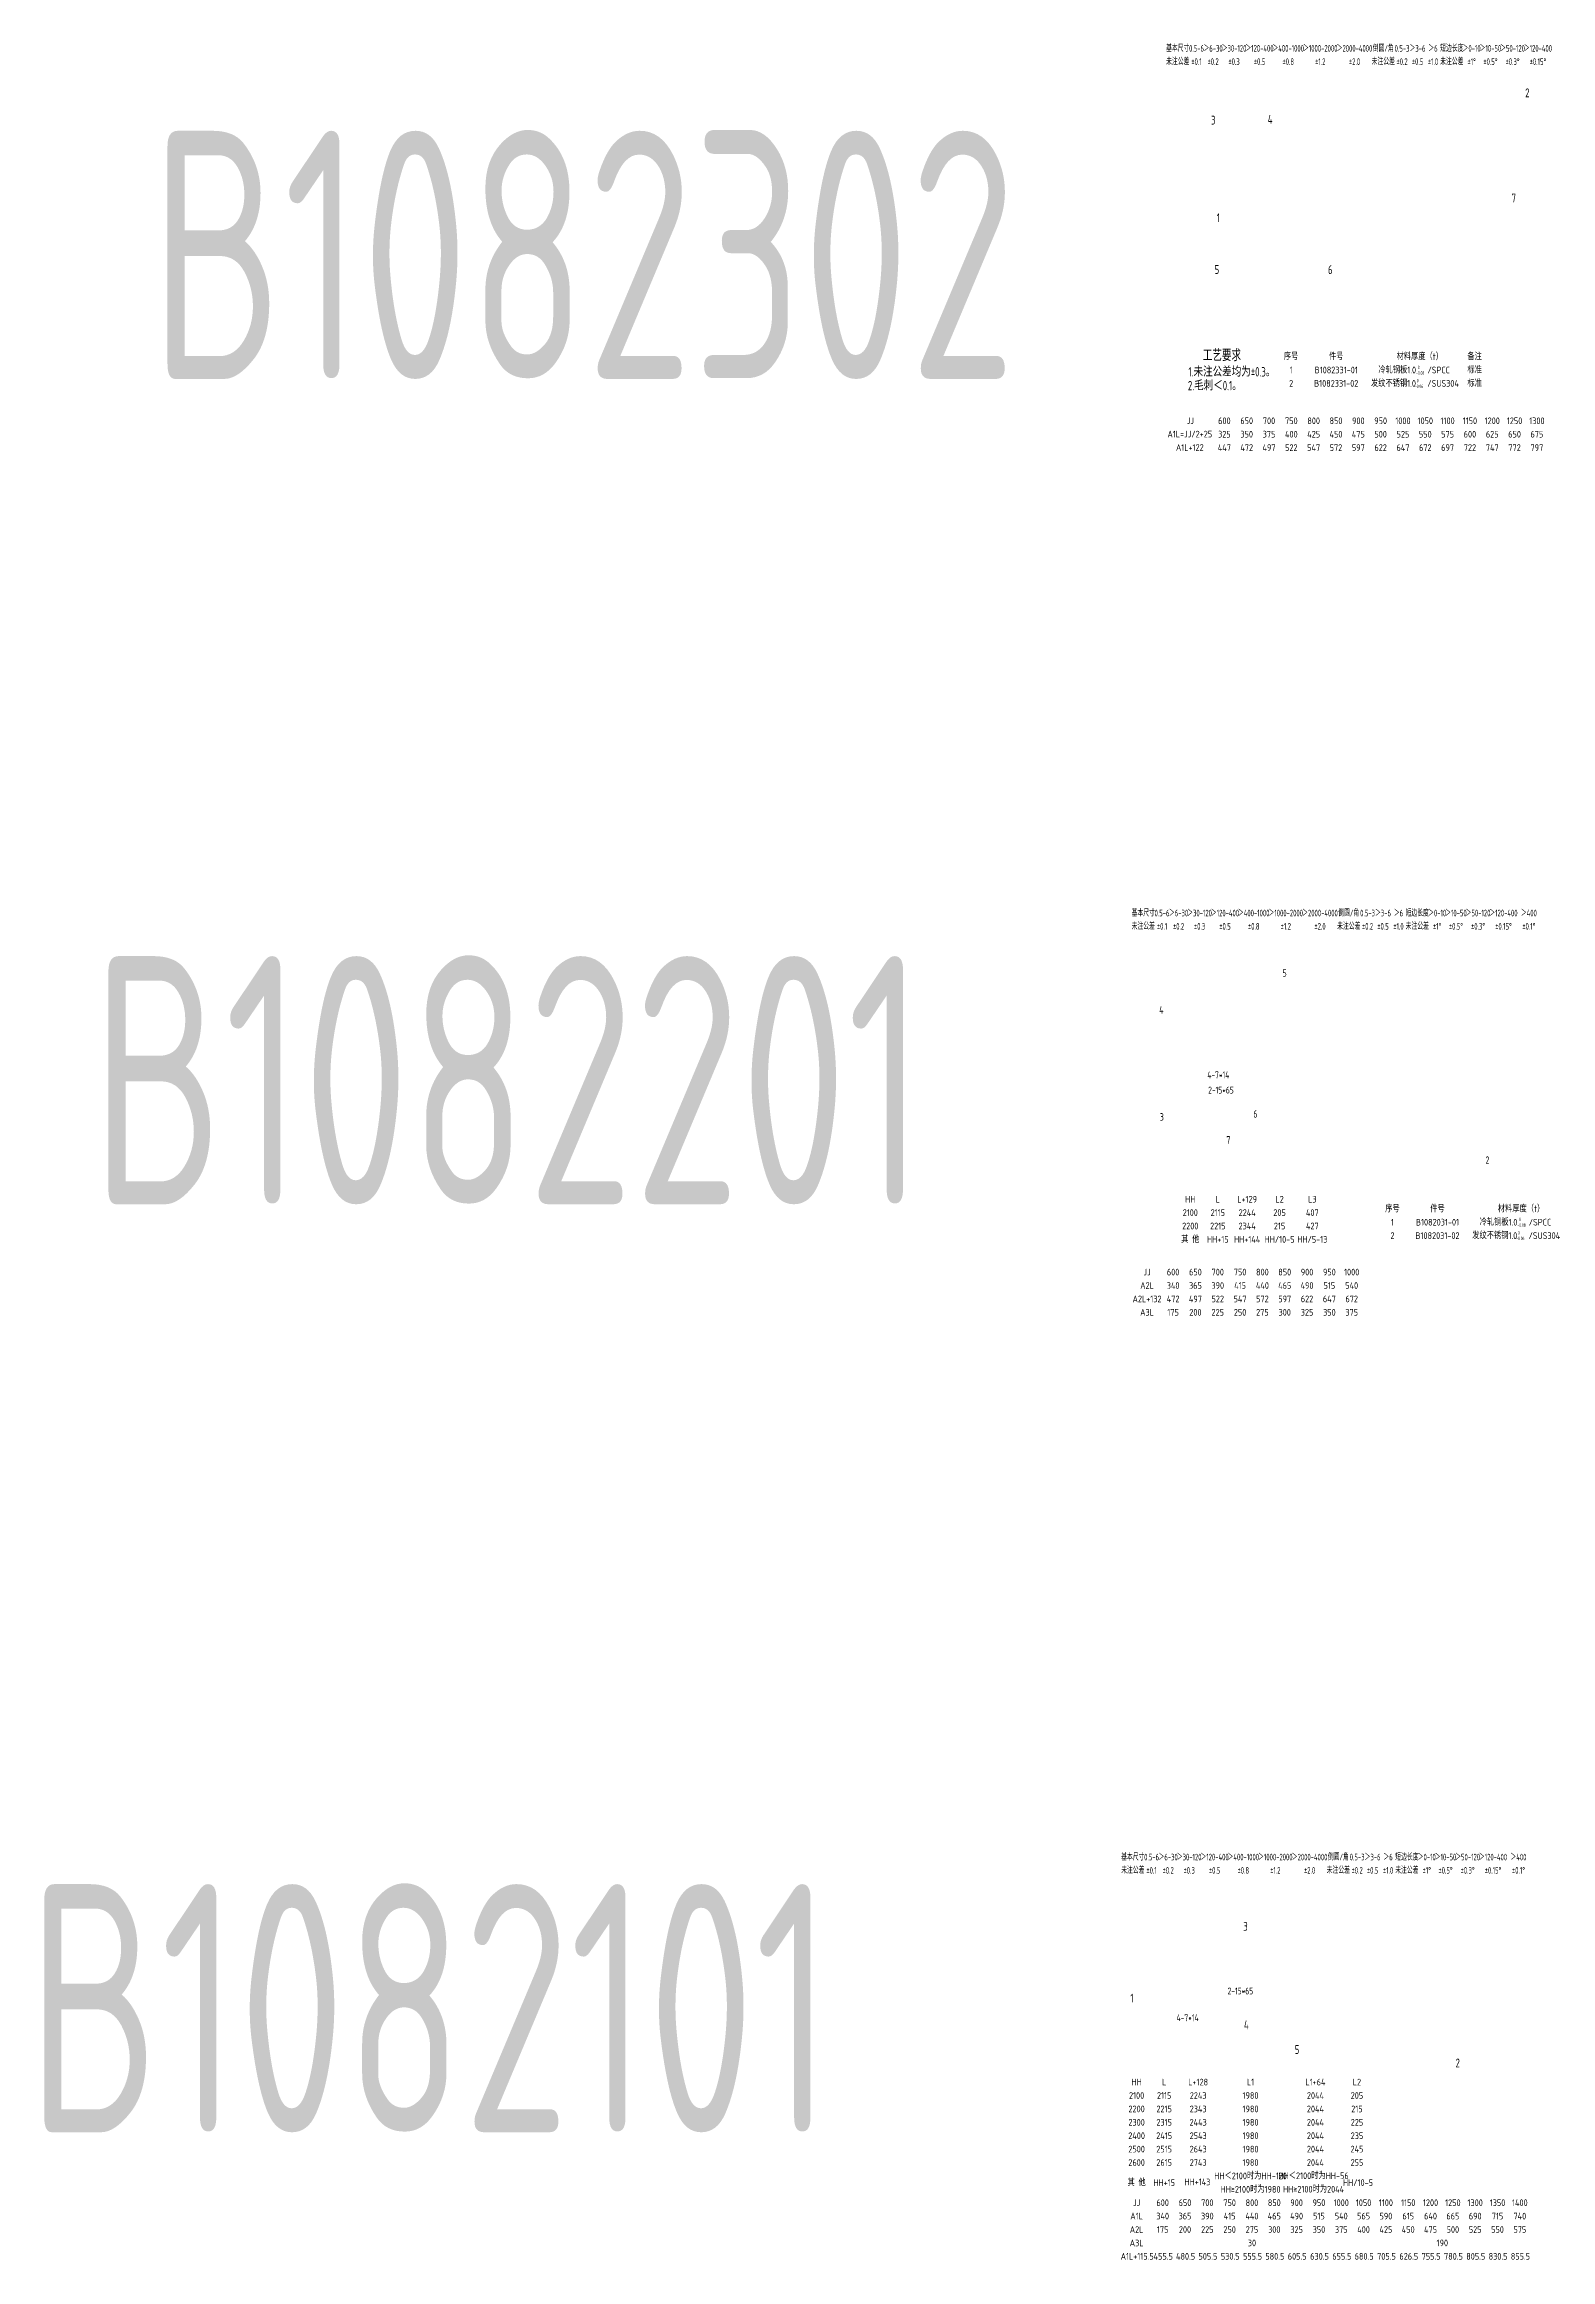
# Model space of a CAD drawing. Header units: inches. Extents: x 14216 to 120088, y -28810 to 23559.
# Drawn here: x 14291 to 20364, y -15523 to -6595 of the extents above; entities that cross this region are included whole.
import ezdxf
from ezdxf.enums import TextEntityAlignment as Align

# ---------------------------------------------------------------- set-up
doc = ezdxf.new("R2010")
doc.units = ezdxf.units.IN
doc.header["$LTSCALE"] = 0.3
doc.header["$MEASUREMENT"] = 0
for name, color, linetype in [('1粗实线', 4, 'Continuous'), ('2', 2, 'Continuous'), ('2细实线', 2, 'Continuous')]:
    doc.layers.add(name, color=color, linetype=linetype)
doc.layers.add('粗实线', color=7, linetype='Continuous', lineweight=30)
doc.styles.add('HZ', font='isocp2.shx', dxfattribs={"width": 0.7, "bigfont": 'hztxt.shx'})

msp = doc.modelspace()

# ---------------------------------------------------------------- texts
at = {"layer": '1粗实线', "color": 4, "style": 'HZ', "width": 0.8}
for s, p in [('2', (20261.5, -6808.5)), ('3', (18994.9, -6918.5)), ('4', (19223.5, -6915.2)), ('7', (20206.5, -7232.3)), ('1', (19018.2, -7311.9)), ('5', (19009.1, -7520.5)), ('6', (19466.4, -7521.2)), ('3', (19125, -14197.1)), ('1', (18669.6, -14486.4)), ('4', (19127.7, -14593.8)), ('5', (19332.2, -14693.4)), ('2', (19980.8, -14747.6))]:
    msp.add_text(s, height=35.6, dxfattribs=at).set_placement(p)
at = {"layer": '1粗实线', "color": 6, "char_height": 28, "attachment_point": 5, "style": 'HZ'}
for s, insert in [('\\A1;2-15*65', (19113.2, -14439.7)), ('\\A1;4-7*14', (18900.5, -14547.5))]:
    msp.add_mtext(s, dxfattribs=dict(at, insert=insert))
at = {"layer": '2', "style": 'HZ', "width": 0.8}
for s, p in [('序号', (19317.9, -7853.6)), ('件号', (19499.6, -7853.6)), ('材料厚度（t）', (19836.5, -7853.6)), ('备注', (20057.6, -7853.6)), ('1', (19317.9, -7907.6)), ('B1082331-01', (19499.6, -7907.6)), ('发纹不锈钢1.0   /SUS304 ', (19824.6, -7961.6)), ('冷轧钢板1.0   /SPCC', (19813.8, -7907.6)), ('标准', (20057.6, -7907.6)), ('标准', (20057.6, -7961.6)), ('2', (19317.9, -7961.6)), ('B1082331-02', (19499.6, -7961.6)), ('HH', (18911.2, -11249.1)), ('L', (19022.2, -11249.1)), ('L+129', (19140.5, -11249.1)), ('L2', (19271.2, -11249.1)), ('L3', (19403.2, -11249.1)), ('2100', (18911.2, -11303.1)), ('2115', (19022.2, -11303.1)), ('2244', (19140.5, -11303.1)), ('205', (19271.2, -11303.1)), ('407', (19403.2, -11303.1)), ('序号', (19726.3, -11287.7)), ('1', (19726.3, -11341.7)), ('B1082031-01', (19907.9, -11341.7)), ('件号', (19907.9, -11287.7)), ('冷轧钢板1.0   /SPCC', (20222.1, -11341.7)), ('材料厚度（t）', (20244.8, -11287.7)), ('其 他', (18911.2, -11411.1)), ('2200', (18911.2, -11357.1)), ('HH+15', (19022.2, -11411.1)), ('2215', (19022.2, -11357.1)), ('HH+144', (19140.5, -11411.1)), ('2344', (19140.5, -11357.1)), ('HH/10-5', (19271.2, -11411.1)), ('215', (19271.2, -11357.1)), ('HH/5-13', (19403.2, -11411.1)), ('427', (19403.2, -11357.1)), ('2', (19726.3, -11395.7)), ('B1082031-02', (19907.9, -11395.7)), ('发纹不锈钢1.0   /SUS304 ', (20232.9, -11395.7)), ('HH', (18694.9, -14806.9)), ('L', (18805.9, -14806.9)), ('L+128', (18943, -14806.9)), ('L1', (19154.2, -14806.9)), ('L1+64', (19415.8, -14806.9)), ('L2', (19583.2, -14806.9)), ('2200', (18694.9, -14914.9)), ('2100', (18694.9, -14860.9)), ('2215', (18805.9, -14914.9)), ('2115', (18805.9, -14860.9)), ('2343', (18943, -14914.9)), ('2243', (18943, -14860.9)), ('1980', (19154.2, -14860.9)), ('1980', (19154.2, -14914.9)), ('2044', (19415.8, -14860.9)), ('2044', (19415.8, -14914.9)), ('205', (19583.2, -14860.9)), ('215', (19583.2, -14914.9)), ('2300', (18694.9, -14968.9)), ('2315', (18805.9, -14968.9)), ('2443', (18943, -14968.9)), ('1980', (19154.2, -14968.9)), ('2044', (19415.8, -14968.9)), ('225', (19583.2, -14968.9)), ('2400', (18694.9, -15022.9)), ('2500', (18694.9, -15076.9)), ('2415', (18805.9, -15022.9)), ('2515', (18805.9, -15076.9)), ('2543', (18943, -15022.9)), ('2643', (18943, -15076.9)), ('1980', (19154.2, -15022.9)), ('1980', (19154.2, -15076.9)), ('2044', (19415.8, -15022.9)), ('2044', (19415.8, -15076.9)), ('245', (19583.2, -15076.9)), ('235', (19583.2, -15022.9)), ('2600', (18694.9, -15130.9)), ('2615', (18805.9, -15130.9)), ('2743', (18943, -15130.9)), ('HH＜2100时为HH-120', (19154.2, -15184.9)), ('1980', (19154.2, -15130.9)), ('HH＜2100时为HH-56', (19408.4, -15184.4)), ('2044', (19415.8, -15130.9)), ('255', (19583.2, -15130.9)), ('其 他', (18694.9, -15211.9)), ('HH+15', (18805.9, -15211.9)), ('HH+143', (18939.9, -15209)), ('HH≥2100时为1980', (19154.2, -15238.9)), ('HH≥2100时为2044', (19408.4, -15238.4)), ('HH/10-5', (19587.3, -15211.9))]:
    msp.add_text(s, height=27, dxfattribs=at).set_placement(p, align=Align.MIDDLE_CENTER)
at = {"layer": '2', "color": 6, "style": 'HZ', "width": 0.75}
for s, p in [('1.未注公差均为±0.3。', (18904, -7933.9)), ('2.毛刺＜0.1。', (18901.8, -7989.3))]:
    msp.add_text(s, height=38, dxfattribs=at).set_placement(p)
at = {"layer": '2', "color": 4, "style": 'HZ', "width": 0.7}
for s, p in [('5', (19283.1, -10352.8)), ('4', (18785.7, -10501.3)), ('6', (19165.3, -10920.6)), ('3', (18788.2, -10932.4)), ('7', (19056.6, -11024.9)), ('2', (20101.4, -11106.4))]:
    msp.add_text(s, height=30, dxfattribs=at).set_placement(p)
at = {"layer": '2', "color": 6, "attachment_point": 5, "style": 'HZ'}
for s, insert, char_height in [('\\A1;B1082302', (16464.5, -7443.6), 1000), ('\\A1;B1082201', (16162.4, -10769.4), 1000), ('\\A1;4-7*14', (19024.3, -10748.3), 28), ('\\A1;2-15*65', (19035, -10809.3), 28), ('\\A1;B1082101', (15846.6, -14509), 1000)]:
    msp.add_mtext(s, dxfattribs=dict(at, insert=insert, char_height=char_height))
at = {"layer": '2', "char_height": 13.73, "attachment_point": 1, "style": 'HZ'}
for s, insert in [(' 0\\P-0.06', (19817.3, -7943.3)), (' 0\\P-0.08', (19821.9, -7889.8)), (' 0\\P-0.08', (20230.2, -11323.8)), (' 0\\P-0.06', (20225.6, -11377.4))]:
    msp.add_mtext(s, dxfattribs=dict(at, insert=insert))
at = {"layer": '2细实线', "linetype": 'ByBlock', "style": 'HZ', "width": 0.65}
for s, p in [('基本尺寸', (18860.6, -6611.4)), ('0.5-6', (18936.4, -6611.4)), ('＞6-30', (19003.2, -6611.4)), ('＞30-120', (19087.8, -6611.4)), ('＞120-400', (19190.3, -6611.4)), ('＞400-1000', (19306.1, -6611.4)), ('＞1000-2000', (19435.3, -6611.4)), ('＞2000-4000', (19573.4, -6611.4)), ('倒圆/角', (19689.2, -6611.4)), ('0.5-3', (19765, -6611.4)), ('＞3-6', (19827.4, -6611.4)), ('＞6', (19889.7, -6611.4)), ('短边长度', (19965.5, -6611.4)), ('＞0-10', (20045.6, -6611.4)), ('＞10-50', (20121.4, -6611.4)), ('＞50-120', (20210.5, -6611.4)), ('＞120-400', (20312.9, -6611.4)), ('未注公差', (18860.6, -6664.9)), ('%%p0.1', (18936.4, -6664.9)), ('%%p0.2', (19003.2, -6664.9)), ('%%p0.3', (19087.8, -6664.9)), ('%%p0.5', (19190.3, -6664.9)), ('%%p0.8', (19306.1, -6664.9)), ('%%p1.2', (19435.3, -6664.9)), ('%%p2.0', (19573.4, -6664.9)), ('未注公差', (19689.2, -6664.9)), ('%%p0.2', (19765, -6664.9)), ('%%p0.5', (19827.4, -6664.9)), ('%%p1.0', (19889.7, -6664.9)), ('未注公差', (19965.5, -6664.9)), ('%%p1%%d', (20045.6, -6664.9)), ('%%p0.5%%d', (20121.4, -6664.9)), ('%%p0.3%%d', (20210.5, -6664.9)), ('%%p0.15%%d', (20312.9, -6664.9)), ('基本尺寸', (18721.5, -10095.9)), ('0.5-6', (18797.3, -10095.9)), ('＞6-30', (18864.1, -10095.9)), ('＞30-120', (18948.7, -10095.9)), ('＞120-400', (19051.2, -10095.9)), ('＞400-1000', (19167, -10095.9)), ('＞1000-2000', (19296.2, -10095.9)), ('＞2000-4000', (19434.3, -10095.9)), ('倒圆/角', (19550.2, -10095.9)), ('0.5-3', (19625.9, -10095.9)), ('＞3-6', (19688.3, -10095.9)), ('＞6', (19750.6, -10095.9)), ('短边长度', (19826.4, -10095.9)), ('＞0-10', (19906.6, -10095.9)), ('＞10-50', (19982.3, -10095.9)), ('＞50-120', (20071.4, -10095.9)), ('＞120-400', (20173.9, -10095.9)), ('＞400', (20276.3, -10095.9)), ('未注公差', (18721.5, -10149.4)), ('%%p0.1', (18797.3, -10149.4)), ('%%p0.2', (18864.1, -10149.4)), ('%%p0.3', (18948.7, -10149.4)), ('%%p0.5', (19051.2, -10149.4)), ('%%p0.8', (19167, -10149.4)), ('%%p1.2', (19296.2, -10149.4)), ('%%p2.0', (19434.3, -10149.4)), ('未注公差', (19550.2, -10149.4)), ('%%p0.2', (19625.9, -10149.4)), ('%%p0.5', (19688.3, -10149.4)), ('%%p1.0', (19750.6, -10149.4)), ('未注公差', (19826.4, -10149.4)), ('%%p1%%d', (19906.6, -10149.4)), ('%%p0.5%%d', (19982.3, -10149.4)), ('%%p0.3%%d', (20071.4, -10149.4)), ('%%p0.15%%d', (20173.9, -10149.4)), ('%%p0.1%%d', (20276.3, -10149.4)), ('基本尺寸', (18679.5, -13900.1)), ('0.5-6', (18755.2, -13900.1)), ('＞6-30', (18822, -13900.1)), ('＞30-120', (18906.7, -13900.1)), ('＞120-400', (19009.2, -13900.1)), ('＞400-1000', (19125, -13900.1)), ('＞1000-2000', (19254.2, -13900.1)), ('＞2000-4000', (19392.3, -13900.1)), ('倒圆/角', (19508.1, -13900.1)), ('0.5-3', (19583.9, -13900.1)), ('＞3-6', (19646.2, -13900.1)), ('＞6', (19708.6, -13900.1)), ('短边长度', (19784.3, -13900.1)), ('＞0-10', (19864.5, -13900.1)), ('＞10-50', (19940.3, -13900.1)), ('＞50-120', (20029.4, -13900.1)), ('＞120-400', (20131.8, -13900.1)), ('＞400', (20234.3, -13900.1)), ('未注公差', (18679.5, -13953.5)), ('%%p0.1', (18755.2, -13953.5)), ('%%p0.2', (18822, -13953.5)), ('%%p0.3', (18906.7, -13953.5)), ('%%p0.5', (19009.2, -13953.5)), ('%%p0.8', (19125, -13953.5)), ('%%p1.2', (19254.2, -13953.5)), ('%%p2.0', (19392.3, -13953.5)), ('未注公差', (19508.1, -13953.5)), ('%%p0.2', (19583.9, -13953.5)), ('%%p0.5', (19646.2, -13953.5)), ('%%p1.0', (19708.6, -13953.5)), ('未注公差', (19784.3, -13953.5)), ('%%p1%%d', (19864.5, -13953.5)), ('%%p0.5%%d', (19940.3, -13953.5)), ('%%p0.3%%d', (20029.4, -13953.5)), ('%%p0.15%%d', (20131.8, -13953.5)), ('%%p0.1%%d', (20234.3, -13953.5))]:
    msp.add_text(s, height=26.73, dxfattribs=at).set_placement(p, align=Align.MIDDLE_CENTER)
at = {"layer": '2细实线', "style": 'HZ', "width": 0.8}
for s, p in [('JJ', (18911.4, -8112.3)), ('600', (19048.7, -8112.3)), ('650', (19138.7, -8112.3)), ('700', (19228.7, -8112.3)), ('750', (19318.7, -8112.3)), ('800', (19408.7, -8112.3)), ('850', (19498.7, -8112.3)), ('900', (19588.7, -8112.3)), ('950', (19678.7, -8112.3)), ('1000', (19768.7, -8112.3)), ('1050', (19858.7, -8112.3)), ('1100', (19948.7, -8112.3)), ('1150', (20038.7, -8112.3)), ('1200', (20128.7, -8112.3)), ('1250', (20218.7, -8112.3)), ('1300', (20308.7, -8112.3)), ('A1L=JJ/2+25', (18909.3, -8165.9)), ('A1L+122', (18909.3, -8219.9)), ('447', (19048.7, -8220.3)), ('325', (19048.7, -8166.3)), ('472', (19138.7, -8220.3)), ('350', (19138.7, -8166.3)), ('497', (19228.7, -8220.3)), ('375', (19228.7, -8166.3)), ('400', (19318.7, -8166.3)), ('522', (19318.7, -8220.3)), ('425', (19408.7, -8166.3)), ('547', (19408.7, -8220.3)), ('450', (19498.7, -8166.3)), ('572', (19498.7, -8220.3)), ('475', (19588.7, -8166.3)), ('597', (19588.7, -8220.3)), ('500', (19678.7, -8166.3)), ('622', (19678.7, -8220.3)), ('647', (19768.7, -8220.3)), ('525', (19768.7, -8166.3)), ('550', (19858.7, -8166.3)), ('672', (19858.7, -8220.3)), ('575', (19948.7, -8166.3)), ('697', (19948.7, -8220.3)), ('722', (20038.7, -8220.3)), ('600', (20038.7, -8166.3)), ('747', (20128.7, -8220.3)), ('625', (20128.7, -8166.3)), ('650', (20218.7, -8166.3)), ('772', (20218.7, -8220.3)), ('797', (20308.7, -8220.3)), ('675', (20308.7, -8166.3)), ('A2L', (18737, -11596.8)), ('JJ', (18737, -11542.8)), ('340', (18842, -11596.8)), ('600', (18842, -11542.8)), ('365', (18932, -11596.8)), ('650', (18932, -11542.8)), ('390', (19022, -11596.8)), ('700', (19022, -11542.8)), ('750', (19112, -11542.8)), ('415', (19112, -11596.8)), ('440', (19202, -11596.8)), ('800', (19202, -11542.8)), ('465', (19292, -11596.8)), ('850', (19292, -11542.8)), ('490', (19382, -11596.8)), ('900', (19382, -11542.8)), ('950', (19472, -11542.8)), ('515', (19472, -11596.8)), ('1000', (19562, -11542.8)), ('540', (19562, -11596.8)), ('A2L+132', (18737, -11650.8)), ('A3L', (18737, -11704.8)), ('472', (18842, -11650.8)), ('175', (18842, -11704.8)), ('497', (18932, -11650.8)), ('200', (18932, -11704.8)), ('225', (19022, -11704.8)), ('522', (19022, -11650.8)), ('547', (19112, -11650.8)), ('250', (19112, -11704.8)), ('275', (19202, -11704.8)), ('572', (19202, -11650.8)), ('597', (19292, -11650.8)), ('300', (19292, -11704.8)), ('325', (19382, -11704.8)), ('622', (19382, -11650.8)), ('647', (19472, -11650.8)), ('350', (19472, -11704.8)), ('375', (19562, -11704.8)), ('672', (19562, -11650.8)), ('A1L', (18694.9, -15346.9)), ('JJ', (18694.9, -15292.9)), ('340', (18799.9, -15346.9)), ('600', (18799.9, -15292.9)), ('365', (18889.9, -15346.9)), ('650', (18889.9, -15292.9)), ('390', (18979.9, -15346.9)), ('700', (18979.9, -15292.9)), ('750', (19069.9, -15292.9)), ('415', (19069.9, -15346.9)), ('440', (19159.9, -15346.9)), ('800', (19159.9, -15292.9)), ('465', (19249.9, -15346.9)), ('850', (19249.9, -15292.9)), ('490', (19339.9, -15346.9)), ('900', (19339.9, -15292.9)), ('950', (19429.9, -15292.9)), ('515', (19429.9, -15346.9)), ('1000', (19519.9, -15292.9)), ('540', (19519.9, -15346.9)), ('1050', (19609.9, -15292.9)), ('565', (19609.9, -15346.9)), ('1100', (19699.9, -15292.9)), ('590', (19699.9, -15346.9)), ('1150', (19789.9, -15292.9)), ('615', (19789.9, -15346.9)), ('1200', (19879.9, -15292.9)), ('640', (19879.9, -15346.9)), ('1250', (19969.9, -15292.9)), ('665', (19969.9, -15346.9)), ('1300', (20059.9, -15292.9)), ('690', (20059.9, -15346.9)), ('1350', (20149.9, -15292.9)), ('715', (20149.9, -15346.9)), ('1400', (20239.9, -15292.9)), ('740', (20239.9, -15346.9)), ('A3L', (18694.9, -15454.9)), ('A2L', (18694.9, -15400.9)), ('175', (18799.9, -15400.9)), ('200', (18889.9, -15400.9)), ('225', (18979.9, -15400.9)), ('250', (19069.9, -15400.9)), ('275', (19159.9, -15400.9)), ('30', (19159.9, -15454.9)), ('300', (19249.9, -15400.9)), ('325', (19339.9, -15400.9)), ('350', (19429.9, -15400.9)), ('375', (19519.9, -15400.9)), ('400', (19609.9, -15400.9)), ('425', (19699.9, -15400.9)), ('450', (19789.9, -15400.9)), ('475', (19879.9, -15400.9)), ('190', (19927.4, -15454.9)), ('500', (19969.9, -15400.9)), ('525', (20059.9, -15400.9)), ('550', (20149.9, -15400.9)), ('575', (20239.9, -15400.9)), ('A1L+115.5', (18697.2, -15508.9)), ('455.5', (18802.2, -15508.9)), ('480.5', (18892.2, -15508.9)), ('505.5', (18982.2, -15508.9)), ('530.5', (19072.2, -15508.9)), ('555.5', (19162.2, -15508.9)), ('580.5', (19252.2, -15508.9)), ('605.5', (19342.2, -15508.9)), ('630.5', (19432.2, -15508.9)), ('655.5', (19522.2, -15508.9)), ('680.5', (19612.2, -15508.9)), ('705.5', (19702.2, -15508.9)), ('626.5', (19792.2, -15508.9)), ('755.5', (19882.2, -15508.9)), ('780.5', (19972.2, -15508.9)), ('805.5', (20062.2, -15508.9)), ('830.5', (20152.2, -15508.9)), ('855.5', (20242.2, -15508.9))]:
    msp.add_text(s, height=27, dxfattribs=at).set_placement(p, align=Align.MIDDLE_CENTER)
at = {"layer": '粗实线', "color": 3, "linetype": 'Continuous', "lineweight": -3, "style": 'HZ', "width": 0.7}
msp.add_text('工艺要求', height=48, dxfattribs=at).set_placement((18961.4, -7872))

doc.saveas('drawing.dxf')
